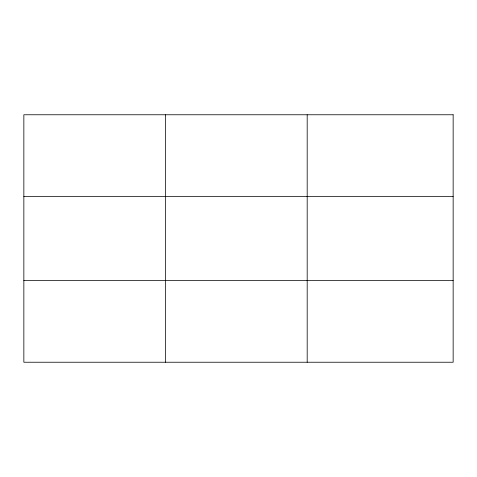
<?xml version="1.0" encoding="UTF-8"?>
<svg xmlns="http://www.w3.org/2000/svg" width="477" height="477" viewBox="0 0 477 477"><rect width="100%" height="100%" fill="white"/><g stroke="black" fill="none" stroke-linecap="round" stroke-linejoin="round"><path stroke-width="0.72" d="M165.519 362.234L165.519 114.766M307.188 362.234L307.188 114.766M23.85 196.429L453.15 196.429M23.85 280.571L453.15 280.571M453.15 114.766L453.15 362.234L23.85 362.234L23.85 114.766L453.15 114.766"/></g></svg>
